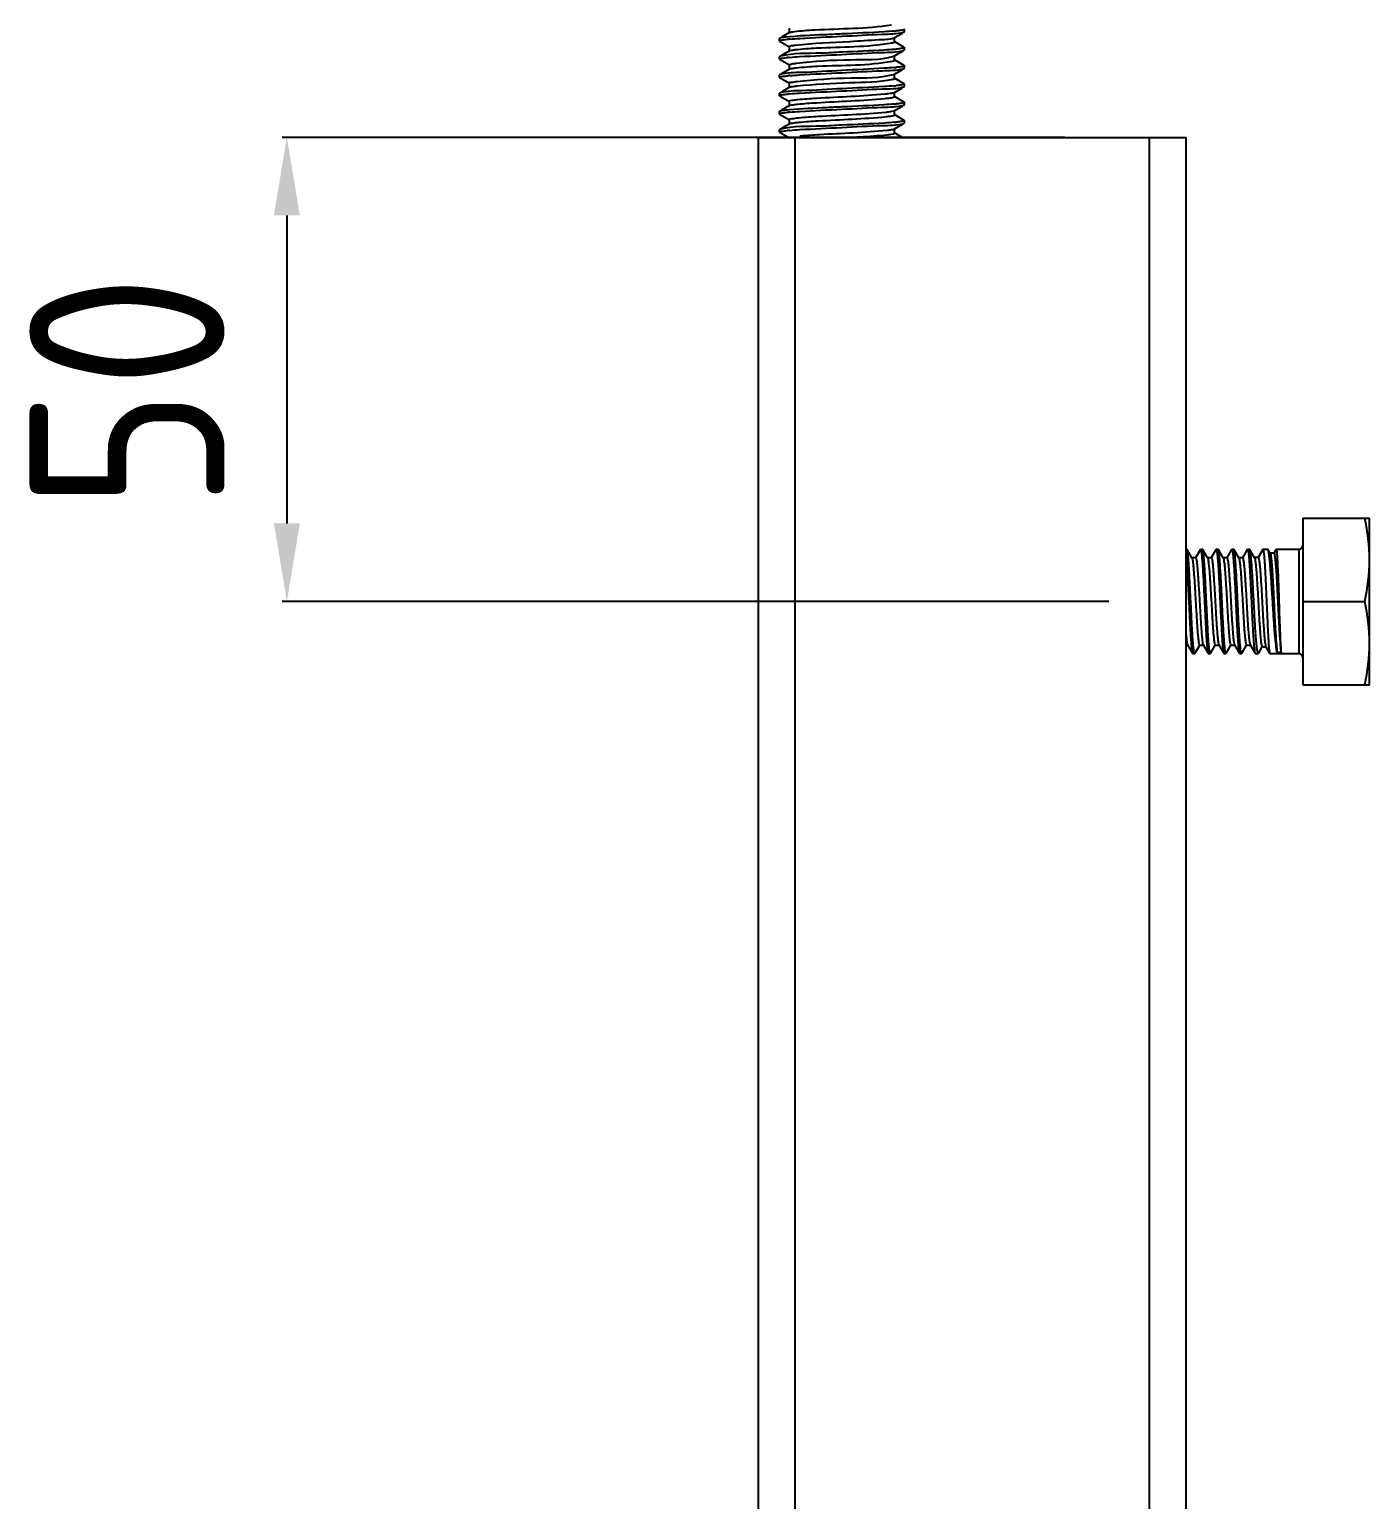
# Model space of a CAD drawing. Extents: x 1247970 to 1725648, y 860327 to 1277876.
# Drawn here: x 1318001 to 1318655, y 1202279 to 1202997 of the extents above; entities that cross this region are included whole.
import ezdxf

# ---------------------------------------------------------------- set-up
doc = ezdxf.new("R2010")
doc.units = 0
doc.header["$LTSCALE"] = 1000
doc.header["$MEASUREMENT"] = 0
doc.layers.get('0').update_dxf_attribs({"color": 254})
doc.layers.add('TK', color=4, linetype='Continuous')
doc.styles.get("Standard").update_dxf_attribs({"font": 'gbenor.shx', "bigfont": 'gbcbig.shx'})

# ---------------------------------------------------------------- blocks, each defined once
blk = doc.blocks.new('A$C7BF01818')
at = {"linetype": 'Continuous'}
for p, q in [((-2296.78, 9503.02), (-2296.88, 9502.91)), ((-2296.88, 9501.8), (-2296.88, 9502.91)), ((-2296.78, 9501.68), (-2296.88, 9501.8)), ((-2293.93, 9503.54), (-2296.78, 9503.02)), ((-2296.78, 9501.68), (-2291.92, 9498.9)), ((-2291.93, 9505.84), (-2295.92, 9503.52)), ((-2292.04, 9507.94), (-2292.04, 9505.7)), ((-2291.92, 9505.84), (-2291.79, 9505.9)), ((-2241.02, 9503.24), (-2240.75, 9503.35)), ((-2240.75, 9503.35), (-2236.83, 9505.6)), ((-2240.63, 9501.25), (-2240.63, 9503.49)), ((-2235.89, 9506.14), (-2235.79, 9506.25)), ((-2235.79, 9506.25), (-2235.79, 9507.36)), ((-2291.93, 9496.93), (-2295.92, 9494.61)), ((-2292.04, 9499.03), (-2292.04, 9496.79)), ((-2241.09, 9494.31), (-2240.75, 9494.44)), ((-2235.89, 9498.57), (-2240.75, 9501.38)), ((-2240.75, 9494.44), (-2236.83, 9496.69)), ((-2240.63, 9492.34), (-2240.63, 9494.58)), ((-2235.89, 9498.57), (-2235.79, 9498.46)), ((-2235.89, 9497.23), (-2235.79, 9497.34)), ((-2235.79, 9497.34), (-2235.79, 9498.46)), ((-2296.78, 9494.11), (-2296.88, 9494)), ((-2296.88, 9492.89), (-2296.88, 9494)), ((-2296.78, 9492.77), (-2296.88, 9492.89)), ((-2296.78, 9492.77), (-2291.92, 9489.99)), ((-2291.93, 9488.02), (-2295.92, 9485.71)), ((-2292.04, 9490.12), (-2292.04, 9487.89)), ((-2235.89, 9489.66), (-2240.75, 9492.47)), ((-2240.75, 9485.53), (-2236.83, 9487.78)), ((-2235.89, 9489.66), (-2235.79, 9489.55)), ((-2235.89, 9488.32), (-2235.79, 9488.44)), ((-2235.79, 9488.44), (-2235.79, 9489.55)), ((-2296.78, 9485.21), (-2296.88, 9485.09)), ((-2296.88, 9483.98), (-2296.88, 9485.09)), ((-2296.78, 9483.87), (-2296.88, 9483.98)), ((-2296.46, 9485.33), (-2296.78, 9485.21)), ((-2296.78, 9483.87), (-2291.92, 9481.08)), ((-2292.04, 9481.22), (-2292.04, 9478.98)), ((-2235.89, 9480.75), (-2240.75, 9483.57)), ((-2240.63, 9483.43), (-2240.63, 9485.67)), ((-2235.89, 9480.75), (-2235.79, 9480.64)), ((-2235.79, 9479.53), (-2235.79, 9480.64)), ((-2296.78, 9476.3), (-2296.88, 9476.18)), ((-2296.88, 9475.07), (-2296.88, 9476.18)), ((-2296.86, 9475.02), (-2296.88, 9475.07)), ((-2296.78, 9474.96), (-2296.86, 9475.02)), ((-2296.78, 9474.96), (-2291.92, 9472.17)), ((-2291.93, 9479.11), (-2295.92, 9476.8)), ((-2240.75, 9476.63), (-2236.83, 9478.88)), ((-2235.89, 9471.84), (-2240.75, 9474.66)), ((-2240.63, 9474.52), (-2240.63, 9476.76)), ((-2235.89, 9479.41), (-2235.79, 9479.53)), ((-2296.78, 9467.39), (-2296.88, 9467.28)), ((-2296.88, 9466.17), (-2296.88, 9467.28)), ((-2296.78, 9466.05), (-2296.88, 9466.17)), ((-2296.78, 9466.05), (-2291.92, 9463.26)), ((-2291.93, 9470.2), (-2295.92, 9467.89)), ((-2292.04, 9472.31), (-2292.04, 9470.07)), ((-2291.93, 9470.2), (-2291.59, 9470.34)), ((-2241.07, 9467.59), (-2240.75, 9467.72)), ((-2240.75, 9467.72), (-2236.83, 9469.97)), ((-2235.89, 9462.94), (-2240.75, 9465.75)), ((-2240.63, 9465.61), (-2240.63, 9467.85)), ((-2235.89, 9471.84), (-2235.79, 9471.73)), ((-2235.89, 9470.5), (-2235.79, 9470.62)), ((-2235.79, 9470.62), (-2235.79, 9471.73)), ((-2296.78, 9458.48), (-2296.88, 9458.37)), ((-2291.93, 9461.3), (-2295.92, 9458.98)), ((-2292.04, 9463.4), (-2292.04, 9461.16)), ((-2240.92, 9458.73), (-2240.75, 9458.81)), ((-2240.75, 9458.81), (-2236.83, 9461.06)), ((-2240.63, 9456.71), (-2240.63, 9458.95)), ((-2236.18, 9461.49), (-2235.89, 9461.6)), ((-2235.89, 9462.94), (-2235.79, 9462.82)), ((-2235.89, 9461.6), (-2235.79, 9461.71)), ((-2235.79, 9461.71), (-2235.79, 9462.82)), ((-2307.06, 7660.38), (-2307.06, 9454.65)), ((-2307.06, 9454.65), (-2098.36, 9454.65)), ((-2296.88, 9457.26), (-2296.88, 9458.37)), ((-2296.78, 9457.14), (-2296.88, 9457.26)), ((-2296.78, 9457.14), (-2291.92, 9454.36)), ((-2289.24, 7660.38), (-2289.24, 9454.65)), ((-2236.96, 9454.65), (-2240.75, 9456.84)), ((-2116.17, 7660.38), (-2116.17, 9454.65)), ((-2098.36, 7660.38), (-2098.36, 9454.65)), ((-2041.34, 9268.85), (-2041.34, 9187.4)), ((-2041.34, 9268.85), (-2008.77, 9268.85)), ((-2008.77, 9187.4), (-2008.77, 9268.85)), ((-2097.87, 9253.49), (-2097.97, 9253.58)), ((-2095.47, 9249.35), (-2097.87, 9253.49)), ((-2091.39, 9253.49), (-2093.74, 9249.45)), ((-2091.39, 9253.49), (-2091.29, 9253.58)), ((-2091.29, 9253.58), (-2090.34, 9253.58)), ((-2090.24, 9253.49), (-2090.34, 9253.58)), ((-2087.84, 9249.35), (-2090.24, 9253.49)), ((-2083.76, 9253.49), (-2086.11, 9249.45)), ((-2083.76, 9253.49), (-2083.66, 9253.58)), ((-2083.66, 9253.58), (-2082.7, 9253.58)), ((-2082.6, 9253.49), (-2082.7, 9253.58)), ((-2080.2, 9249.35), (-2082.6, 9253.49)), ((-2076.12, 9253.49), (-2078.47, 9249.45)), ((-2076.12, 9253.49), (-2076.02, 9253.58)), ((-2076.02, 9253.58), (-2075.07, 9253.58)), ((-2074.97, 9253.49), (-2075.07, 9253.58)), ((-2072.57, 9249.35), (-2074.97, 9253.49)), ((-2068.49, 9253.49), (-2070.84, 9249.45)), ((-2068.49, 9253.49), (-2068.39, 9253.58)), ((-2068.39, 9253.58), (-2067.35, 9253.58)), ((-2067.23, 9253.48), (-2067.35, 9253.58)), ((-2064.92, 9249.49), (-2067.23, 9253.48)), ((-2060.92, 9253.5), (-2063.19, 9249.6)), ((-2060.92, 9253.5), (-2060.83, 9253.58)), ((-2060.83, 9253.58), (-2058.53, 9253.58)), ((-2058.37, 9253.44), (-2058.53, 9253.58)), ((-2057.28, 9251.56), (-2058.37, 9253.44)), ((-2055.48, 9251.65), (-2057.33, 9251.65)), ((-2055.52, 9251.68), (-2055.53, 9251.65)), ((-2054.44, 9253.53), (-2055.52, 9251.68)), ((-2054.44, 9253.53), (-2054.39, 9253.58)), ((-2054.39, 9253.58), (-2043.38, 9253.58)), ((-2043.38, 9253.58), (-2043.38, 9202.67)), ((-2093.68, 9249.45), (-2095.53, 9249.45)), ((-2086.05, 9249.45), (-2087.9, 9249.45)), ((-2087.84, 9249.35), (-2087.78, 9249.24)), ((-2078.41, 9249.45), (-2080.26, 9249.45)), ((-2070.78, 9249.45), (-2072.63, 9249.45)), ((-2063.13, 9249.6), (-2064.98, 9249.6)), ((-2041.34, 9228.13), (-2011.06, 9228.13)), ((-2098.36, 9206.8), (-2097.56, 9206.8)), ((-2097.62, 9206.9), (-2095.21, 9202.76)), ((-2095.21, 9202.76), (-2095.11, 9202.67)), ((-2095.11, 9202.67), (-2094.16, 9202.67)), ((-2094.05, 9202.76), (-2094.16, 9202.67)), ((-2094.05, 9202.76), (-2091.71, 9206.8)), ((-2091.77, 9206.8), (-2089.93, 9206.8)), ((-2090.07, 9207.09), (-2089.98, 9206.9)), ((-2089.98, 9206.9), (-2087.58, 9202.76)), ((-2087.58, 9202.76), (-2087.48, 9202.67)), ((-2087.48, 9202.67), (-2086.52, 9202.67)), ((-2086.42, 9202.76), (-2086.52, 9202.67)), ((-2086.42, 9202.76), (-2084.08, 9206.8)), ((-2084.14, 9206.8), (-2082.29, 9206.8)), ((-2082.38, 9206.96), (-2082.35, 9206.9)), ((-2082.35, 9206.9), (-2079.94, 9202.76)), ((-2079.94, 9202.76), (-2079.84, 9202.67)), ((-2079.84, 9202.67), (-2078.88, 9202.67)), ((-2078.78, 9202.76), (-2078.88, 9202.67)), ((-2078.78, 9202.76), (-2076.44, 9206.8)), ((-2076.5, 9206.8), (-2074.65, 9206.8)), ((-2074.71, 9206.9), (-2072.3, 9202.76)), ((-2072.3, 9202.76), (-2072.2, 9202.67)), ((-2072.2, 9202.67), (-2071.25, 9202.67)), ((-2071.15, 9202.76), (-2068.81, 9206.8)), ((-2068.87, 9206.8), (-2067.02, 9206.8)), ((-2067.08, 9206.9), (-2064.67, 9202.76)), ((-2064.67, 9202.76), (-2064.57, 9202.67)), ((-2064.57, 9202.67), (-2063.12, 9202.67)), ((-2062.99, 9202.79), (-2063.12, 9202.67)), ((-2062.99, 9202.79), (-2061.16, 9205.95)), ((-2061.21, 9205.95), (-2059.36, 9205.95)), ((-2059.42, 9206.04), (-2057.5, 9202.74)), ((-2057.5, 9202.74), (-2057.43, 9202.67)), ((-2057.43, 9202.67), (-2043.38, 9202.67)), ((-2051.95, 9203.26), (-2053.86, 9203.26)), ((-2041.34, 9187.4), (-2008.77, 9187.4))]:
    blk.add_line(p, q, dxfattribs=at)
for p, q in [((-2157.57, 9454.65), (-2539.68, 9454.65)), ((-2537.3, 9416.55), (-2537.3, 9266.22)), ((-2136.05, 9228.13), (-2539.68, 9228.13))]:
    blk.add_line(p, q)
for centre, radius, start, end in [((-2281.67, 9381.91), 121.14, 94.82015, 95.06992), ((-2250.91, 9626.14), 120.03, 274.8313, 275.08793), ((-2249.3, 9608.02), 101.84, 275.08916, 275.31319), ((-2250.92, 9617.34), 120.13, 274.83008, 275.08634), ((-2249.32, 9599.42), 102.14, 275.08772, 275.30508), ((-2283.53, 9393.87), 100.19, 95.09604, 95.35777), ((-2281.8, 9374.55), 119.59, 94.83544, 95.09565), ((-2250.93, 9608.56), 120.27, 274.82881, 275.08357), ((-2249.38, 9591.08), 102.71, 275.08518, 275.28991), ((-2283.34, 9382.95), 102.21, 95.0866, 95.30501), ((-2281.74, 9364.93), 120.3, 94.82761, 95.0852), ((-2282.19, 9361.32), 114.98, 94.83929, 95.18843), ((-2250.92, 9599.54), 120.15, 274.8299, 275.08591), ((-2249.33, 9581.7), 102.24, 275.08733, 275.30252), ((-2281.64, 9345.94), 121.48, 94.81654, 95.06417), ((-2250.91, 9590.55), 120.07, 274.83054, 275.08776), ((-2249.3, 9572.4), 101.85, 275.08902, 275.31284), ((-2250.89, 9581.35), 119.78, 274.83319, 275.09325), ((-2249.2, 9562.39), 100.74, 275.09398, 275.34269), ((-2283.72, 9360.39), 98.03, 95.06371, 95.46166), ((-2281.73, 9338.07), 120.44, 94.84624, 95.06904), ((-2043.38, 9255.61), 2.04, 270, 0), ((-2043.38, 9200.64), 2.04, 0, 90)]:
    blk.add_arc(centre, radius, start, end, dxfattribs=at)
for points, knots in [([(-2289.56, 9506.33), (-2286.25, 9506.75), (-2270.47, 9507.85), (-2254.56, 9507.7), (-2242.23, 9509.65)], [0, 0, 0, 0, 0.210845, 1, 1, 1, 1]), ([(-2296.88, 9501.8), (-2296.88, 9501.86), (-2296.65, 9501.99), (-2296.48, 9502.03), (-2296.35, 9502.06)], [0, 0, 0, 0, 0.309885, 1, 1, 1, 1]), ([(-2296.35, 9502.06), (-2295.85, 9502.19), (-2294.52, 9502.37), (-2293.19, 9502.5), (-2292.37, 9502.58)], [0, 0, 0, 0, 0.384403, 1, 1, 1, 1]), ([(-2266.34, 9505.14), (-2269.17, 9505), (-2278.37, 9504.55), (-2287.59, 9504.22), (-2293.93, 9503.54)], [0, 0, 0, 0, 0.307757, 1, 1, 1, 1]), ([(-2291.85, 9502.62), (-2290.22, 9502.76), (-2281.72, 9503.34), (-2273.21, 9503.71), (-2266.34, 9504.02)], [0, 0, 0, 0, 0.191629, 1, 1, 1, 1]), ([(-2291.79, 9505.9), (-2291.52, 9506.01), (-2290.77, 9506.16), (-2290.03, 9506.27), (-2289.56, 9506.33)], [0, 0, 0, 0, 0.380123, 1, 1, 1, 1]), ([(-2289.17, 9499.71), (-2280.31, 9500.77), (-2266.61, 9501), (-2250.67, 9502.39), (-2243.37, 9502.49), (-2241.02, 9503.24)], [0, 0, 0, 0, 0.554494, 0.846846, 1, 1, 1, 1]), ([(-2240.8, 9506.54), (-2242.42, 9506.4), (-2250.93, 9505.83), (-2259.45, 9505.46), (-2266.34, 9505.14)], [0, 0, 0, 0, 0.191424, 1, 1, 1, 1]), ([(-2266.34, 9504.02), (-2259.79, 9504.33), (-2249.83, 9505.12), (-2239.64, 9505.1), (-2236.26, 9506)], [0, 0, 0, 0, 0.651953, 1, 1, 1, 1]), ([(-2236.26, 9507.12), (-2236.71, 9507), (-2237.91, 9506.82), (-2239.12, 9506.69), (-2239.87, 9506.62)], [0, 0, 0, 0, 0.382464, 1, 1, 1, 1]), ([(-2235.8, 9507.36), (-2235.8, 9507.31), (-2235.98, 9507.19), (-2236.14, 9507.15), (-2236.26, 9507.12)], [0, 0, 0, 0, 0.315083, 1, 1, 1, 1]), ([(-2236.26, 9506), (-2236.19, 9506.02), (-2236.06, 9506.06), (-2235.94, 9506.11), (-2235.9, 9506.14)], [0, 0, 0, 0, 0.580524, 1, 1, 1, 1]), ([(-2296.35, 9494.27), (-2296.43, 9494.24), (-2296.58, 9494.2), (-2296.72, 9494.15), (-2296.78, 9494.11)], [0, 0, 0, 0, 0.588508, 1, 1, 1, 1]), ([(-2266.34, 9496.23), (-2269.79, 9496.07), (-2279.76, 9495.39), (-2289.97, 9495.86), (-2296.35, 9494.27)], [0, 0, 0, 0, 0.344738, 1, 1, 1, 1]), ([(-2292.04, 9499.03), (-2292.04, 9499.05), (-2292.02, 9499.11), (-2291.97, 9499.14), (-2291.95, 9499.16)], [0, 0, 0, 0, 0.410025, 1, 1, 1, 1]), ([(-2291.95, 9499.16), (-2291.68, 9499.33), (-2290.71, 9499.48), (-2289.79, 9499.63), (-2289.17, 9499.71)], [0, 0, 0, 0, 0.338667, 1, 1, 1, 1]), ([(-2291.93, 9496.93), (-2291.65, 9497.09), (-2290.69, 9497.25), (-2289.78, 9497.4), (-2289.17, 9497.47)], [0, 0, 0, 0, 0.344515, 1, 1, 1, 1]), ([(-2291.88, 9493.71), (-2290.26, 9493.85), (-2281.75, 9494.43), (-2273.23, 9494.8), (-2266.34, 9495.12)], [0, 0, 0, 0, 0.191342, 1, 1, 1, 1]), ([(-2289.17, 9497.47), (-2285.74, 9497.88), (-2269.99, 9498.99), (-2254.08, 9498.67), (-2241.94, 9500.79)], [0, 0, 0, 0, 0.219031, 1, 1, 1, 1]), ([(-2288.75, 9490.85), (-2279.94, 9491.84), (-2264.15, 9493.04), (-2247.87, 9492.32), (-2241.09, 9494.31)], [0, 0, 0, 0, 0.556562, 1, 1, 1, 1]), ([(-2240.8, 9497.63), (-2242.43, 9497.49), (-2250.93, 9496.92), (-2259.45, 9496.55), (-2266.34, 9496.23)], [0, 0, 0, 0, 0.191441, 1, 1, 1, 1]), ([(-2266.34, 9495.12), (-2259.79, 9495.42), (-2249.83, 9496.21), (-2239.64, 9496.19), (-2236.26, 9497.1)], [0, 0, 0, 0, 0.651898, 1, 1, 1, 1]), ([(-2241.94, 9500.79), (-2241.61, 9500.85), (-2241.25, 9500.94), (-2240.63, 9501.11), (-2240.63, 9501.25)], [0, 0, 0, 0, 0.714741, 1, 1, 1, 1]), ([(-2236.26, 9498.21), (-2236.71, 9498.09), (-2237.92, 9497.91), (-2239.13, 9497.78), (-2239.88, 9497.71)], [0, 0, 0, 0, 0.382537, 1, 1, 1, 1]), ([(-2235.8, 9498.46), (-2235.8, 9498.4), (-2235.98, 9498.28), (-2236.14, 9498.24), (-2236.26, 9498.21)], [0, 0, 0, 0, 0.314868, 1, 1, 1, 1]), ([(-2236.26, 9497.1), (-2236.19, 9497.12), (-2236.06, 9497.15), (-2235.94, 9497.2), (-2235.9, 9497.23)], [0, 0, 0, 0, 0.580609, 1, 1, 1, 1]), ([(-2296.88, 9492.89), (-2296.88, 9492.94), (-2296.71, 9493.06), (-2296.57, 9493.09), (-2296.46, 9493.12)], [0, 0, 0, 0, 0.319409, 1, 1, 1, 1]), ([(-2296.46, 9493.12), (-2296.02, 9493.25), (-2294.82, 9493.42), (-2293.63, 9493.55), (-2292.88, 9493.62)], [0, 0, 0, 0, 0.378408, 1, 1, 1, 1]), ([(-2266.34, 9487.32), (-2272.92, 9487.01), (-2282.88, 9486.19), (-2293.12, 9486.27), (-2296.46, 9485.33)], [0, 0, 0, 0, 0.654601, 1, 1, 1, 1]), ([(-2292.04, 9490.12), (-2292.04, 9490.16), (-2291.98, 9490.24), (-2291.9, 9490.27), (-2291.86, 9490.3)], [0, 0, 0, 0, 0.372209, 1, 1, 1, 1]), ([(-2291.93, 9488.02), (-2291.61, 9488.2), (-2290.51, 9488.37), (-2289.46, 9488.53), (-2288.75, 9488.61)], [0, 0, 0, 0, 0.339858, 1, 1, 1, 1]), ([(-2291.86, 9490.3), (-2291.52, 9490.45), (-2290.46, 9490.63), (-2289.43, 9490.77), (-2288.75, 9490.85)], [0, 0, 0, 0, 0.355738, 1, 1, 1, 1]), ([(-2288.75, 9488.61), (-2285.2, 9489.01), (-2269.52, 9490.15), (-2253.61, 9489.61), (-2241.68, 9491.93)], [0, 0, 0, 0, 0.227287, 1, 1, 1, 1]), ([(-2240.8, 9488.72), (-2242.43, 9488.59), (-2250.94, 9488.01), (-2259.45, 9487.64), (-2266.34, 9487.32)], [0, 0, 0, 0, 0.191475, 1, 1, 1, 1]), ([(-2266.34, 9486.21), (-2259.79, 9486.51), (-2249.83, 9487.3), (-2239.64, 9487.29), (-2236.26, 9488.19)], [0, 0, 0, 0, 0.651841, 1, 1, 1, 1]), ([(-2241.68, 9491.93), (-2241.42, 9491.98), (-2241.11, 9492.05), (-2240.63, 9492.23), (-2240.63, 9492.34)], [0, 0, 0, 0, 0.708572, 1, 1, 1, 1]), ([(-2236.26, 9489.3), (-2236.71, 9489.18), (-2237.93, 9489), (-2239.15, 9488.87), (-2239.91, 9488.8)], [0, 0, 0, 0, 0.382338, 1, 1, 1, 1]), ([(-2235.8, 9489.55), (-2235.8, 9489.49), (-2235.99, 9489.37), (-2236.14, 9489.33), (-2236.26, 9489.3)], [0, 0, 0, 0, 0.314659, 1, 1, 1, 1]), ([(-2236.26, 9488.19), (-2236.19, 9488.21), (-2236.06, 9488.24), (-2235.94, 9488.29), (-2235.9, 9488.32)], [0, 0, 0, 0, 0.580771, 1, 1, 1, 1]), ([(-2296.88, 9483.98), (-2296.88, 9484.04), (-2296.68, 9484.16), (-2296.52, 9484.2), (-2296.39, 9484.23)], [0, 0, 0, 0, 0.313039, 1, 1, 1, 1]), ([(-2296.39, 9484.23), (-2295.94, 9484.35), (-2294.74, 9484.53), (-2293.54, 9484.65), (-2292.79, 9484.72)], [0, 0, 0, 0, 0.384427, 1, 1, 1, 1]), ([(-2292.04, 9481.22), (-2292.04, 9481.56), (-2290.13, 9481.61), (-2289.24, 9481.89), (-2288.31, 9481.99)], [0, 0, 0, 0, 0.267639, 1, 1, 1, 1]), ([(-2291.87, 9484.81), (-2290.24, 9484.94), (-2281.74, 9485.52), (-2273.22, 9485.89), (-2266.34, 9486.21)], [0, 0, 0, 0, 0.191448, 1, 1, 1, 1]), ([(-2288.31, 9481.99), (-2279.58, 9482.92), (-2263.94, 9484.05), (-2247.92, 9483.58), (-2241.19, 9485.38)], [0, 0, 0, 0, 0.55753, 1, 1, 1, 1]), ([(-2288.31, 9479.75), (-2279.77, 9480.66), (-2264.18, 9481.64), (-2248.35, 9481.55), (-2241.45, 9483.07)], [0, 0, 0, 0, 0.548638, 1, 1, 1, 1]), ([(-2241.45, 9483.07), (-2241.24, 9483.12), (-2240.99, 9483.18), (-2240.63, 9483.34), (-2240.63, 9483.43)], [0, 0, 0, 0, 0.700379, 1, 1, 1, 1]), ([(-2241.19, 9485.38), (-2241.1, 9485.4), (-2240.95, 9485.44), (-2240.81, 9485.5), (-2240.75, 9485.53)], [0, 0, 0, 0, 0.580451, 1, 1, 1, 1]), ([(-2236.26, 9480.39), (-2236.71, 9480.27), (-2237.92, 9480.1), (-2239.13, 9479.97), (-2239.88, 9479.9)], [0, 0, 0, 0, 0.382701, 1, 1, 1, 1]), ([(-2235.8, 9480.64), (-2235.8, 9480.58), (-2235.99, 9480.46), (-2236.14, 9480.42), (-2236.26, 9480.39)], [0, 0, 0, 0, 0.314646, 1, 1, 1, 1]), ([(-2296.88, 9475.07), (-2296.88, 9475.19), (-2296.35, 9475.34), (-2296.04, 9475.41), (-2295.76, 9475.46)], [0, 0, 0, 0, 0.283714, 1, 1, 1, 1]), ([(-2296.39, 9476.44), (-2296.47, 9476.42), (-2296.6, 9476.38), (-2296.73, 9476.33), (-2296.78, 9476.3)], [0, 0, 0, 0, 0.583581, 1, 1, 1, 1]), ([(-2266.34, 9478.41), (-2272.87, 9478.11), (-2282.82, 9477.33), (-2293, 9477.33), (-2296.39, 9476.44)], [0, 0, 0, 0, 0.651012, 1, 1, 1, 1]), ([(-2295.76, 9475.46), (-2295.31, 9475.54), (-2294.26, 9475.67), (-2293.2, 9475.78), (-2292.59, 9475.83)], [0, 0, 0, 0, 0.424456, 1, 1, 1, 1]), ([(-2291.93, 9479.11), (-2291.57, 9479.32), (-2290.31, 9479.48), (-2289.12, 9479.66), (-2288.31, 9479.75)], [0, 0, 0, 0, 0.335747, 1, 1, 1, 1]), ([(-2291.89, 9475.9), (-2290.27, 9476.03), (-2281.75, 9476.61), (-2273.23, 9476.98), (-2266.34, 9477.3)], [0, 0, 0, 0, 0.191232, 1, 1, 1, 1]), ([(-2291.59, 9472.58), (-2291.12, 9472.71), (-2289.87, 9472.91), (-2288.62, 9473.05), (-2287.85, 9473.13)], [0, 0, 0, 0, 0.383426, 1, 1, 1, 1]), ([(-2287.85, 9473.13), (-2284.81, 9473.44), (-2270.62, 9474.4), (-2256.38, 9474.83), (-2245.26, 9475.9)], [0, 0, 0, 0, 0.214221, 1, 1, 1, 1]), ([(-2287.85, 9470.89), (-2284.81, 9471.2), (-2270.62, 9472.16), (-2256.38, 9472.59), (-2245.26, 9473.66)], [0, 0, 0, 0, 0.214221, 1, 1, 1, 1]), ([(-2240.8, 9479.82), (-2242.43, 9479.68), (-2250.93, 9479.1), (-2259.45, 9478.73), (-2266.34, 9478.41)], [0, 0, 0, 0, 0.191446, 1, 1, 1, 1]), ([(-2266.34, 9477.3), (-2259.79, 9477.6), (-2249.83, 9478.4), (-2239.63, 9478.37), (-2236.25, 9479.28)], [0, 0, 0, 0, 0.652257, 1, 1, 1, 1]), ([(-2245.26, 9475.9), (-2244.44, 9475.98), (-2243.09, 9476.13), (-2241.75, 9476.32), (-2241.24, 9476.45)], [0, 0, 0, 0, 0.608917, 1, 1, 1, 1]), ([(-2245.26, 9473.66), (-2244.44, 9473.74), (-2243.09, 9473.89), (-2241.75, 9474.08), (-2241.24, 9474.21)], [0, 0, 0, 0, 0.608917, 1, 1, 1, 1]), ([(-2241.24, 9476.45), (-2241.14, 9476.48), (-2240.98, 9476.53), (-2240.81, 9476.59), (-2240.75, 9476.63)], [0, 0, 0, 0, 0.585978, 1, 1, 1, 1]), ([(-2241.24, 9474.21), (-2241.09, 9474.25), (-2240.89, 9474.3), (-2240.63, 9474.45), (-2240.63, 9474.52)], [0, 0, 0, 0, 0.689292, 1, 1, 1, 1]), ([(-2236.25, 9479.28), (-2236.18, 9479.3), (-2236.06, 9479.34), (-2235.94, 9479.39), (-2235.9, 9479.41)], [0, 0, 0, 0, 0.579865, 1, 1, 1, 1]), ([(-2296.88, 9466.17), (-2296.88, 9466.23), (-2296.66, 9466.35), (-2296.48, 9466.4), (-2296.35, 9466.43)], [0, 0, 0, 0, 0.309901, 1, 1, 1, 1]), ([(-2295.76, 9467.66), (-2295.98, 9467.62), (-2296.32, 9467.55), (-2296.67, 9467.46), (-2296.78, 9467.39)], [0, 0, 0, 0, 0.625524, 1, 1, 1, 1]), ([(-2296.35, 9466.43), (-2295.85, 9466.56), (-2294.52, 9466.74), (-2293.18, 9466.87), (-2292.36, 9466.95)], [0, 0, 0, 0, 0.384128, 1, 1, 1, 1]), ([(-2291.89, 9468.1), (-2292.65, 9468.03), (-2293.94, 9467.91), (-2295.22, 9467.75), (-2295.76, 9467.66)], [0, 0, 0, 0, 0.582927, 1, 1, 1, 1]), ([(-2292.04, 9472.31), (-2292.04, 9472.37), (-2291.86, 9472.5), (-2291.7, 9472.54), (-2291.59, 9472.58)], [0, 0, 0, 0, 0.323151, 1, 1, 1, 1]), ([(-2266.34, 9469.5), (-2268.83, 9469.39), (-2277.35, 9468.98), (-2285.88, 9468.61), (-2291.89, 9468.1)], [0, 0, 0, 0, 0.29289, 1, 1, 1, 1]), ([(-2291.84, 9466.99), (-2290.21, 9467.13), (-2281.72, 9467.7), (-2273.21, 9468.07), (-2266.34, 9468.39)], [0, 0, 0, 0, 0.191694, 1, 1, 1, 1]), ([(-2291.59, 9470.34), (-2291.12, 9470.47), (-2289.87, 9470.67), (-2288.62, 9470.81), (-2287.85, 9470.89)], [0, 0, 0, 0, 0.383426, 1, 1, 1, 1]), ([(-2287.35, 9464.27), (-2284.23, 9464.57), (-2270.03, 9465.52), (-2255.79, 9465.92), (-2244.77, 9467.04)], [0, 0, 0, 0, 0.220805, 1, 1, 1, 1]), ([(-2240.8, 9470.91), (-2242.43, 9470.77), (-2250.93, 9470.19), (-2259.45, 9469.82), (-2266.34, 9469.5)], [0, 0, 0, 0, 0.191423, 1, 1, 1, 1]), ([(-2266.34, 9468.39), (-2259.77, 9468.7), (-2249.81, 9469.5), (-2239.6, 9469.46), (-2236.24, 9470.38)], [0, 0, 0, 0, 0.653138, 1, 1, 1, 1]), ([(-2244.77, 9467.04), (-2244, 9467.12), (-2242.76, 9467.26), (-2241.52, 9467.46), (-2241.07, 9467.59)], [0, 0, 0, 0, 0.619405, 1, 1, 1, 1]), ([(-2241.07, 9465.35), (-2240.95, 9465.39), (-2240.8, 9465.43), (-2240.63, 9465.56), (-2240.63, 9465.61)], [0, 0, 0, 0, 0.674053, 1, 1, 1, 1]), ([(-2236.25, 9471.48), (-2236.7, 9471.36), (-2237.91, 9471.19), (-2239.12, 9471.06), (-2239.87, 9470.99)], [0, 0, 0, 0, 0.382124, 1, 1, 1, 1]), ([(-2235.8, 9471.73), (-2235.8, 9471.67), (-2235.98, 9471.56), (-2236.14, 9471.52), (-2236.25, 9471.48)], [0, 0, 0, 0, 0.315394, 1, 1, 1, 1]), ([(-2236.24, 9470.38), (-2236.17, 9470.4), (-2236.05, 9470.43), (-2235.94, 9470.48), (-2235.9, 9470.5)], [0, 0, 0, 0, 0.577911, 1, 1, 1, 1]), ([(-2296.35, 9458.63), (-2296.44, 9458.61), (-2296.58, 9458.57), (-2296.72, 9458.51), (-2296.78, 9458.48)], [0, 0, 0, 0, 0.588314, 1, 1, 1, 1]), ([(-2266.34, 9460.6), (-2269.79, 9460.44), (-2279.76, 9459.76), (-2289.98, 9460.23), (-2296.35, 9458.63)], [0, 0, 0, 0, 0.3448, 1, 1, 1, 1]), ([(-2292.04, 9463.4), (-2292.04, 9463.83), (-2289.61, 9463.79), (-2288.52, 9464.16), (-2287.35, 9464.27)], [0, 0, 0, 0, 0.266298, 1, 1, 1, 1]), ([(-2291.92, 9461.3), (-2291.49, 9461.55), (-2289.89, 9461.71), (-2288.39, 9461.93), (-2287.35, 9462.03)], [0, 0, 0, 0, 0.329003, 1, 1, 1, 1]), ([(-2291.91, 9458.08), (-2290.28, 9458.22), (-2281.76, 9458.79), (-2273.23, 9459.16), (-2266.34, 9459.48)], [0, 0, 0, 0, 0.191135, 1, 1, 1, 1]), ([(-2287.35, 9462.03), (-2284.23, 9462.33), (-2270.03, 9463.28), (-2255.79, 9463.68), (-2244.77, 9464.8)], [0, 0, 0, 0, 0.220805, 1, 1, 1, 1]), ([(-2240.79, 9462), (-2242.42, 9461.86), (-2250.93, 9461.28), (-2259.45, 9460.92), (-2266.34, 9460.6)], [0, 0, 0, 0, 0.191359, 1, 1, 1, 1]), ([(-2266.34, 9459.48), (-2259.73, 9459.79), (-2249.77, 9460.64), (-2239.51, 9460.51), (-2236.18, 9461.49)], [0, 0, 0, 0, 0.656108, 1, 1, 1, 1]), ([(-2244.77, 9464.8), (-2244, 9464.88), (-2242.76, 9465.02), (-2241.52, 9465.22), (-2241.07, 9465.35)], [0, 0, 0, 0, 0.619405, 1, 1, 1, 1]), ([(-2244.3, 9458.18), (-2243.58, 9458.26), (-2242.45, 9458.4), (-2241.32, 9458.59), (-2240.92, 9458.73)], [0, 0, 0, 0, 0.631678, 1, 1, 1, 1]), ([(-2236.24, 9462.58), (-2236.68, 9462.46), (-2237.88, 9462.29), (-2239.07, 9462.16), (-2239.82, 9462.09)], [0, 0, 0, 0, 0.381022, 1, 1, 1, 1]), ([(-2235.8, 9462.82), (-2235.8, 9462.77), (-2235.97, 9462.65), (-2236.12, 9462.61), (-2236.24, 9462.58)], [0, 0, 0, 0, 0.317029, 1, 1, 1, 1]), ([(-2296.88, 9457.26), (-2296.88, 9457.6), (-2294.89, 9457.59), (-2294.01, 9457.88), (-2293.05, 9457.97)], [0, 0, 0, 0, 0.264462, 1, 1, 1, 1]), ([(-2286.84, 9455.41), (-2283.62, 9455.7), (-2269.44, 9456.65), (-2255.22, 9457.01), (-2244.3, 9458.18)], [0, 0, 0, 0, 0.227431, 1, 1, 1, 1]), ([(-2263.33, 9454.65), (-2261.43, 9454.75), (-2255.08, 9455.12), (-2248.73, 9455.47), (-2244.3, 9455.94)], [0, 0, 0, 0, 0.299092, 1, 1, 1, 1]), ([(-2244.3, 9455.94), (-2243.39, 9456.04), (-2242.51, 9456.31), (-2240.63, 9456.37), (-2240.63, 9456.71)], [0, 0, 0, 0, 0.732237, 1, 1, 1, 1]), ([(-2098.36, 9250.79), (-2098.03, 9247.67), (-2097.61, 9240.11), (-2097.23, 9232.55), (-2097.02, 9228.13)], [0, 0, 0, 0, 0.414129, 1, 1, 1, 1]), ([(-2096.06, 9228.13), (-2096.21, 9231.21), (-2096.49, 9236.96), (-2096.85, 9243.76), (-2097.17, 9248.29), (-2097.37, 9250.74), (-2097.61, 9252.38), (-2097.73, 9253.24), (-2097.87, 9253.49)], [0, 0, 0, 0, 0.363964, 0.678244, 0.802942, 0.900063, 0.966369, 1, 1, 1, 1]), ([(-2091.29, 9253.58), (-2091.24, 9253.58), (-2091.12, 9253.37), (-2090.97, 9252.77), (-2090.76, 9251.32), (-2090.55, 9249.03), (-2090.32, 9245.89), (-2090.09, 9242.09), (-2089.76, 9236.09), (-2089.54, 9231.37), (-2089.38, 9228.13)], [0, 0, 0, 0, 0.006687, 0.021749, 0.07912, 0.17152, 0.295588, 0.446619, 0.618857, 1, 1, 1, 1]), ([(-2088.43, 9228.13), (-2088.58, 9231.21), (-2088.85, 9236.96), (-2089.21, 9243.76), (-2089.54, 9248.29), (-2089.73, 9250.74), (-2089.97, 9252.38), (-2090.09, 9253.24), (-2090.24, 9253.49)], [0, 0, 0, 0, 0.363967, 0.678248, 0.802942, 0.900063, 0.966368, 1, 1, 1, 1]), ([(-2083.66, 9253.58), (-2083.6, 9253.58), (-2083.49, 9253.37), (-2083.33, 9252.77), (-2083.13, 9251.32), (-2082.91, 9249.03), (-2082.68, 9245.89), (-2082.45, 9242.09), (-2082.13, 9236.09), (-2081.9, 9231.37), (-2081.75, 9228.13)], [0, 0, 0, 0, 0.006686, 0.021748, 0.079119, 0.171519, 0.295584, 0.446612, 0.618853, 1, 1, 1, 1]), ([(-2080.79, 9228.13), (-2080.94, 9231.21), (-2081.22, 9236.96), (-2081.58, 9243.76), (-2081.9, 9248.29), (-2082.1, 9250.74), (-2082.33, 9252.38), (-2082.46, 9253.24), (-2082.6, 9253.49)], [0, 0, 0, 0, 0.363968, 0.67825, 0.802943, 0.900061, 0.966368, 1, 1, 1, 1]), ([(-2076.02, 9253.58), (-2075.97, 9253.58), (-2075.85, 9253.37), (-2075.7, 9252.77), (-2075.49, 9251.32), (-2075.28, 9249.03), (-2075.04, 9245.89), (-2074.81, 9242.09), (-2074.49, 9236.09), (-2074.27, 9231.37), (-2074.11, 9228.13)], [0, 0, 0, 0, 0.006687, 0.021749, 0.07912, 0.171519, 0.295582, 0.44661, 0.618851, 1, 1, 1, 1]), ([(-2073.16, 9228.13), (-2073.3, 9231.21), (-2073.58, 9236.96), (-2073.94, 9243.76), (-2074.27, 9248.29), (-2074.46, 9250.74), (-2074.7, 9252.38), (-2074.82, 9253.24), (-2074.97, 9253.49)], [0, 0, 0, 0, 0.363961, 0.678245, 0.802941, 0.900059, 0.966367, 1, 1, 1, 1]), ([(-2068.39, 9253.58), (-2068.08, 9253.15), (-2067.96, 9252.02), (-2067.78, 9250.47), (-2067.62, 9248.87), (-2067.48, 9246.75), (-2067.3, 9244.09), (-2067.06, 9239.83), (-2066.78, 9234.51), (-2066.58, 9230.25), (-2066.48, 9228.13)], [0, 0, 0, 0, 0.061915, 0.124528, 0.18695, 0.249563, 0.374622, 0.4997, 0.749849, 1, 1, 1, 1]), ([(-2065.28, 9228.13), (-2065.44, 9231.2), (-2065.74, 9236.93), (-2066.14, 9243.72), (-2066.49, 9248.25), (-2066.7, 9250.7), (-2066.95, 9252.35), (-2067.09, 9253.23), (-2067.23, 9253.48)], [0, 0, 0, 0, 0.362798, 0.676444, 0.801159, 0.898571, 0.965463, 1, 1, 1, 1]), ([(-2060.83, 9253.58), (-2060.78, 9253.58), (-2060.68, 9253.37), (-2060.53, 9252.77), (-2060.34, 9251.32), (-2060.14, 9249.03), (-2059.93, 9245.89), (-2059.72, 9242.09), (-2059.43, 9236.09), (-2059.22, 9231.37), (-2059.09, 9228.13)], [0, 0, 0, 0, 0.00649, 0.02147, 0.078776, 0.171168, 0.295265, 0.446351, 0.618667, 1, 1, 1, 1]), ([(-2056.08, 9228.13), (-2056.27, 9231.17), (-2056.62, 9236.85), (-2057.09, 9243.59), (-2057.49, 9248.1), (-2057.75, 9250.57), (-2058.03, 9252.26), (-2058.21, 9253.17), (-2058.37, 9253.44)], [0, 0, 0, 0, 0.359329, 0.67107, 0.795829, 0.894102, 0.962747, 1, 1, 1, 1]), ([(-2057.28, 9251.56), (-2057.14, 9251.33), (-2057.01, 9250.54), (-2056.79, 9249.05), (-2056.6, 9246.85), (-2056.28, 9242.79), (-2055.94, 9236.67), (-2055.53, 9228.67), (-2055.13, 9220.51), (-2054.75, 9213.17), (-2054.34, 9207.52), (-2054.08, 9204.39), (-2053.86, 9203.26)], [0, 0, 0, 0, 0.016498, 0.048152, 0.09409, 0.152829, 0.300747, 0.473184, 0.648849, 0.806645, 0.928206, 1, 1, 1, 1]), ([(-2055.48, 9251.65), (-2055.32, 9251.65), (-2055.19, 9250.85), (-2054.96, 9249.84), (-2054.77, 9247.75), (-2054.55, 9245.14), (-2054.33, 9241.87), (-2054.03, 9236.69), (-2053.67, 9229.67), (-2053.26, 9221.25), (-2052.86, 9213.61), (-2052.45, 9207.71), (-2052.18, 9204.44), (-2051.95, 9203.26)], [0, 0, 0, 0, 0.009751, 0.035457, 0.076782, 0.132343, 0.200221, 0.27809, 0.453053, 0.634227, 0.798452, 0.925388, 1, 1, 1, 1]), ([(-2054.39, 9253.58), (-2054.34, 9253.58), (-2054.26, 9253.35), (-2054.19, 9253.03), (-2054.11, 9252.4), (-2053.98, 9251.15), (-2053.84, 9249.01), (-2053.67, 9245.89), (-2053.51, 9242.08), (-2053.28, 9236.09), (-2053.13, 9231.37), (-2053.02, 9228.13)], [0, 0, 0, 0, 0.005923, 0.020687, 0.044709, 0.077849, 0.170241, 0.294429, 0.445672, 0.618188, 1, 1, 1, 1]), ([(-2095.47, 9249.35), (-2095.34, 9249.12), (-2095.2, 9248.33), (-2094.96, 9246.84), (-2094.76, 9244.66), (-2094.43, 9240.66), (-2094.06, 9234.73), (-2093.63, 9227.13), (-2093.26, 9220.68), (-2092.95, 9215.89), (-2092.72, 9212.85), (-2092.5, 9210.42), (-2092.29, 9208.48), (-2092.08, 9207.53), (-2091.92, 9206.8), (-2091.77, 9206.8)], [0, 0, 0, 0, 0.018981, 0.054819, 0.106484, 0.172189, 0.335941, 0.522819, 0.7062, 0.788292, 0.859969, 0.918672, 0.962335, 0.989515, 1, 1, 1, 1]), ([(-2093.68, 9249.45), (-2093.54, 9249.45), (-2093.38, 9248.76), (-2093.18, 9247.84), (-2092.98, 9245.99), (-2092.76, 9243.65), (-2092.54, 9240.73), (-2092.23, 9236.09), (-2091.87, 9229.81), (-2091.44, 9222.33), (-2091.06, 9215.62), (-2090.58, 9210.65), (-2090.37, 9207.96), (-2090.07, 9207.09)], [0, 0, 0, 0, 0.010135, 0.036285, 0.078317, 0.134912, 0.204169, 0.283727, 0.462571, 0.647088, 0.812132, 0.93526, 1, 1, 1, 1]), ([(-2087.78, 9249.24), (-2087.66, 9248.94), (-2087.51, 9248.07), (-2087.16, 9245.5), (-2086.82, 9240.89), (-2086.39, 9234.21), (-2085.97, 9226.67), (-2085.6, 9220.34), (-2085.29, 9215.65), (-2085.07, 9212.68), (-2084.85, 9210.32), (-2084.65, 9208.43), (-2084.44, 9207.5), (-2084.28, 9206.8), (-2084.14, 9206.8)], [0, 0, 0, 0, 0.022558, 0.061404, 0.182588, 0.347201, 0.532517, 0.71289, 0.793299, 0.86337, 0.920673, 0.963252, 0.989748, 1, 1, 1, 1]), ([(-2086.05, 9249.45), (-2085.9, 9249.45), (-2085.75, 9248.74), (-2085.54, 9247.8), (-2085.33, 9245.89), (-2085.11, 9243.49), (-2084.89, 9240.5), (-2084.58, 9235.76), (-2084.21, 9229.38), (-2083.78, 9221.81), (-2083.41, 9215.89), (-2083.09, 9211.86), (-2082.88, 9209.63), (-2082.66, 9208.06), (-2082.51, 9207.23), (-2082.38, 9206.96)], [0, 0, 0, 0, 0.010352, 0.037143, 0.08019, 0.138097, 0.208861, 0.289997, 0.471671, 0.657666, 0.821912, 0.888488, 0.941454, 0.978998, 1, 1, 1, 1]), ([(-2080.2, 9249.35), (-2080.07, 9249.12), (-2079.92, 9248.33), (-2079.69, 9246.84), (-2079.48, 9244.66), (-2079.16, 9240.66), (-2078.79, 9234.73), (-2078.36, 9227.13), (-2077.99, 9220.68), (-2077.67, 9215.89), (-2077.45, 9212.85), (-2077.23, 9210.42), (-2077.02, 9208.48), (-2076.81, 9207.53), (-2076.65, 9206.8), (-2076.5, 9206.8)], [0, 0, 0, 0, 0.018981, 0.054819, 0.106484, 0.172189, 0.335941, 0.522819, 0.7062, 0.788292, 0.859969, 0.918672, 0.962335, 0.989515, 1, 1, 1, 1]), ([(-2078.41, 9249.45), (-2078.26, 9249.45), (-2078.11, 9248.72), (-2077.9, 9247.77), (-2077.69, 9245.83), (-2077.46, 9243.4), (-2077.24, 9240.36), (-2076.93, 9235.57), (-2076.56, 9229.12), (-2076.13, 9221.51), (-2075.76, 9215.58), (-2075.43, 9211.59), (-2075.22, 9209.41), (-2074.99, 9207.92), (-2074.85, 9207.13), (-2074.71, 9206.9)], [0, 0, 0, 0, 0.010487, 0.037673, 0.081345, 0.140061, 0.211752, 0.293859, 0.477266, 0.664158, 0.827902, 0.893593, 0.945238, 0.981049, 1, 1, 1, 1]), ([(-2072.57, 9249.35), (-2072.43, 9249.12), (-2072.29, 9248.33), (-2072.06, 9246.84), (-2071.85, 9244.66), (-2071.52, 9240.66), (-2071.15, 9234.73), (-2070.72, 9227.13), (-2070.35, 9220.68), (-2070.04, 9215.89), (-2069.82, 9212.85), (-2069.59, 9210.42), (-2069.38, 9208.48), (-2069.17, 9207.53), (-2069.02, 9206.8), (-2068.87, 9206.8)], [0, 0, 0, 0, 0.018981, 0.054819, 0.106484, 0.172189, 0.33594, 0.522818, 0.7062, 0.788291, 0.859968, 0.918672, 0.962335, 0.989515, 1, 1, 1, 1]), ([(-2070.78, 9249.45), (-2070.63, 9249.45), (-2070.47, 9248.72), (-2070.26, 9247.77), (-2070.05, 9245.83), (-2069.83, 9243.4), (-2069.61, 9240.36), (-2069.29, 9235.57), (-2068.92, 9229.12), (-2068.49, 9221.51), (-2068.12, 9215.58), (-2067.8, 9211.59), (-2067.59, 9209.41), (-2067.36, 9207.92), (-2067.21, 9207.13), (-2067.08, 9206.9)], [0, 0, 0, 0, 0.010487, 0.037673, 0.081346, 0.140061, 0.211752, 0.293859, 0.477266, 0.664158, 0.827902, 0.893593, 0.945238, 0.981049, 1, 1, 1, 1]), ([(-2064.92, 9249.49), (-2064.78, 9249.25), (-2064.64, 9248.44), (-2064.41, 9246.91), (-2064.2, 9244.65), (-2063.87, 9240.53), (-2063.49, 9234.43), (-2063.06, 9226.64), (-2062.69, 9220.04), (-2062.38, 9215.16), (-2062.15, 9212.07), (-2061.93, 9209.61), (-2061.73, 9207.64), (-2061.51, 9206.69), (-2061.36, 9205.95), (-2061.21, 9205.95)], [0, 0, 0, 0, 0.019041, 0.055177, 0.107312, 0.17358, 0.338397, 0.525795, 0.708878, 0.790545, 0.861682, 0.919808, 0.962944, 0.989731, 1, 1, 1, 1]), ([(-2063.13, 9249.6), (-2062.98, 9249.6), (-2062.83, 9248.83), (-2062.61, 9247.85), (-2062.4, 9245.84), (-2062.17, 9243.32), (-2061.95, 9240.18), (-2061.63, 9235.25), (-2061.26, 9228.63), (-2060.83, 9220.86), (-2060.46, 9214.82), (-2060.13, 9210.77), (-2059.92, 9208.56), (-2059.69, 9207.07), (-2059.56, 9206.28), (-2059.42, 9206.04)], [0, 0, 0, 0, 0.010589, 0.038146, 0.082381, 0.141769, 0.214153, 0.296885, 0.481049, 0.667765, 0.83046, 0.895438, 0.946357, 0.981525, 1, 1, 1, 1]), ([(-2097.02, 9228.13), (-2096.87, 9225.04), (-2096.6, 9219.29), (-2096.24, 9212.48), (-2095.91, 9207.95), (-2095.71, 9205.51), (-2095.48, 9203.87), (-2095.35, 9203.01), (-2095.21, 9202.76)], [0, 0, 0, 0, 0.364025, 0.678338, 0.803036, 0.900142, 0.966415, 1, 1, 1, 1]), ([(-2094.16, 9202.67), (-2094.21, 9202.67), (-2094.32, 9202.88), (-2094.48, 9203.48), (-2094.69, 9204.93), (-2094.9, 9207.22), (-2095.13, 9210.36), (-2095.36, 9214.16), (-2095.68, 9220.17), (-2095.91, 9224.88), (-2096.06, 9228.13)], [0, 0, 0, 0, 0.006687, 0.02175, 0.079123, 0.171524, 0.295593, 0.446627, 0.618865, 1, 1, 1, 1]), ([(-2089.38, 9228.13), (-2089.24, 9225.04), (-2088.96, 9219.29), (-2088.6, 9212.48), (-2088.28, 9207.95), (-2088.08, 9205.51), (-2087.84, 9203.87), (-2087.72, 9203.01), (-2087.58, 9202.76)], [0, 0, 0, 0, 0.36402, 0.678336, 0.803034, 0.900139, 0.966413, 1, 1, 1, 1]), ([(-2086.52, 9202.67), (-2086.83, 9203.1), (-2086.94, 9204.23), (-2087.13, 9205.78), (-2087.28, 9207.38), (-2087.43, 9209.5), (-2087.61, 9212.16), (-2087.85, 9216.42), (-2088.12, 9221.74), (-2088.33, 9226), (-2088.43, 9228.13)], [0, 0, 0, 0, 0.061915, 0.124527, 0.186949, 0.249563, 0.374622, 0.4997, 0.749849, 1, 1, 1, 1]), ([(-2081.75, 9228.13), (-2081.6, 9225.04), (-2081.33, 9219.29), (-2080.96, 9212.48), (-2080.64, 9207.95), (-2080.44, 9205.51), (-2080.21, 9203.87), (-2080.08, 9203.01), (-2079.94, 9202.76)], [0, 0, 0, 0, 0.364022, 0.678341, 0.803036, 0.900138, 0.966413, 1, 1, 1, 1]), ([(-2078.88, 9202.67), (-2078.94, 9202.67), (-2079.05, 9202.88), (-2079.21, 9203.48), (-2079.42, 9204.93), (-2079.63, 9207.22), (-2079.86, 9210.36), (-2080.09, 9214.16), (-2080.41, 9220.16), (-2080.64, 9224.88), (-2080.79, 9228.13)], [0, 0, 0, 0, 0.006687, 0.021749, 0.079121, 0.17152, 0.295583, 0.446613, 0.618854, 1, 1, 1, 1]), ([(-2074.11, 9228.13), (-2073.97, 9225.04), (-2073.69, 9219.29), (-2073.33, 9212.48), (-2073.01, 9207.95), (-2072.81, 9205.51), (-2072.57, 9203.87), (-2072.45, 9203.01), (-2072.3, 9202.76)], [0, 0, 0, 0, 0.364029, 0.678346, 0.803038, 0.900139, 0.966414, 1, 1, 1, 1]), ([(-2071.25, 9202.67), (-2071.31, 9202.67), (-2071.42, 9202.88), (-2071.57, 9203.48), (-2071.78, 9204.93), (-2072, 9207.22), (-2072.23, 9210.36), (-2072.46, 9214.16), (-2072.78, 9220.16), (-2073, 9224.88), (-2073.16, 9228.13)], [0, 0, 0, 0, 0.006682, 0.021743, 0.079108, 0.171504, 0.295567, 0.446597, 0.618841, 1, 1, 1, 1]), ([(-2066.48, 9228.13), (-2066.33, 9225.04), (-2066.05, 9219.29), (-2065.69, 9212.48), (-2065.37, 9207.95), (-2065.17, 9205.51), (-2064.94, 9203.87), (-2064.81, 9203.01), (-2064.67, 9202.76)], [0, 0, 0, 0, 0.364032, 0.678347, 0.803038, 0.900142, 0.966415, 1, 1, 1, 1]), ([(-2063.12, 9202.67), (-2063.31, 9202.67), (-2063.47, 9203.61), (-2063.74, 9204.81), (-2063.97, 9207.27), (-2064.24, 9210.34), (-2064.5, 9214.17), (-2064.86, 9220.16), (-2065.11, 9224.88), (-2065.28, 9228.13)], [0, 0, 0, 0, 0.021896, 0.079445, 0.171896, 0.295945, 0.446919, 0.619074, 1, 1, 1, 1]), ([(-2059.09, 9228.13), (-2058.95, 9225.02), (-2058.71, 9219.23), (-2058.39, 9212.38), (-2058.1, 9207.84), (-2057.94, 9205.41), (-2057.72, 9203.81), (-2057.63, 9202.97), (-2057.5, 9202.74)], [0, 0, 0, 0, 0.366745, 0.682558, 0.80722, 0.903649, 0.968551, 1, 1, 1, 1]), ([(-2053.86, 9203.26), (-2054.18, 9204.3), (-2054.52, 9207.29), (-2055.06, 9212.75), (-2055.56, 9219.98), (-2055.9, 9225.3), (-2056.08, 9228.13)], [0, 0, 0, 0, 0.130767, 0.359345, 0.660425, 1, 1, 1, 1]), ([(-2053.02, 9228.13), (-2052.85, 9222.8), (-2052.65, 9215.58), (-2052.25, 9207.3), (-2052.1, 9204.32), (-2051.95, 9203.26)], [0, 0, 0, 0, 0.641746, 0.870304, 1, 1, 1, 1]), ([(-2098.36, 9211.85), (-2098.26, 9210.72), (-2098.13, 9209.25), (-2097.84, 9207.61), (-2097.72, 9207.07), (-2097.62, 9206.9)], [0, 0, 0, 0, 0.675058, 0.883205, 1, 1, 1, 1]), ([(-2071.15, 9202.76), (-2071.16, 9202.74), (-2071.19, 9202.7), (-2071.23, 9202.67), (-2071.25, 9202.67)], [0, 0, 0, 0, 0.600432, 1, 1, 1, 1])]:
    blk.add_open_spline(points, degree=3, knots=knots, dxfattribs=at)
for points in [[(-2008.77, 9248.49), (-2008.77, 9255.32), (-2009.65, 9262.16), (-2011.06, 9268.85)], [(-2011.06, 9228.13), (-2009.65, 9234.81), (-2008.77, 9241.66), (-2008.77, 9248.49)], [(-2008.77, 9207.76), (-2008.77, 9214.59), (-2009.65, 9221.44), (-2011.06, 9228.13)], [(-2011.06, 9187.4), (-2009.65, 9194.09), (-2008.77, 9200.93), (-2008.77, 9207.76)]]:
    blk.add_open_spline(points, degree=3, dxfattribs=at)
for points in [[(-2543.65, 9416.55), (-2530.95, 9416.55), (-2537.3, 9454.65)], [(-2543.65, 9266.22), (-2530.95, 9266.22), (-2537.3, 9228.13)]]:
    blk.add_solid(points)
at = {"insert": (-2615.38, 9330.41), "char_height": 95.238, "attachment_point": 5, "rotation": 90}
blk.add_mtext('50', dxfattribs=at)

msp = doc.modelspace()

# ---------------------------------------------------------------- block references
at = {"layer": 'TK'}
msp.add_blockref('A$C7BF01818', (1320663.7, 1193489.49), dxfattribs=at)

doc.saveas('drawing.dxf')
